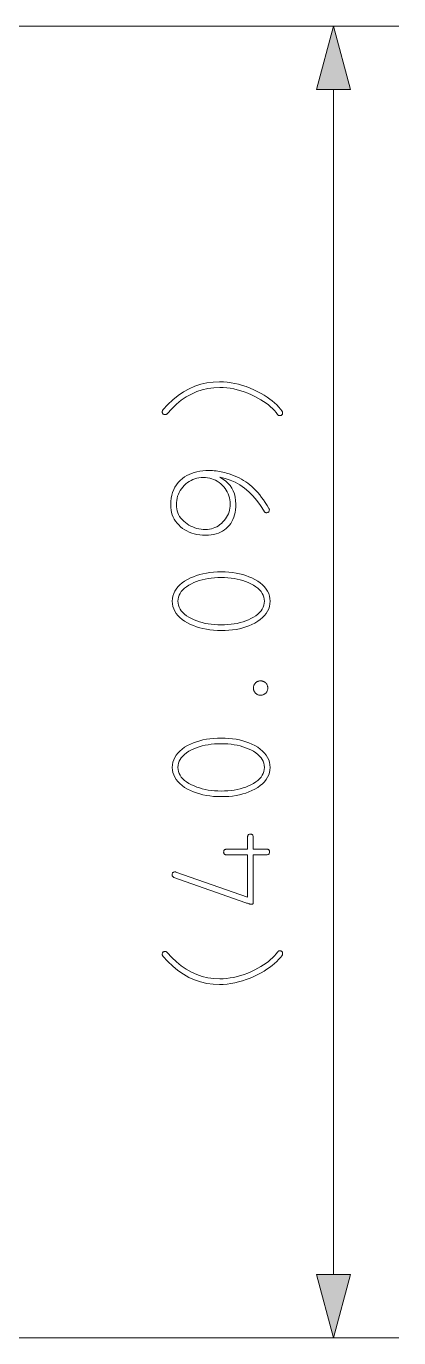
# Model space of a CAD drawing. Extents: x 0 to 297, y 0 to 210.
# Drawn here: x 196.21 to 207.62, y 72.47 to 112.56 of the extents above; entities that cross this region are included whole.
import ezdxf

# ---------------------------------------------------------------- set-up
doc = ezdxf.new("R2010")
doc.units = 0

msp = doc.modelspace()

# ---------------------------------------------------------------- linework, layer by layer
at = {"color": 1, "lineweight": 13}
for p, q in [((178.782, 112.562), (207.615, 112.562)), ((205.615, 74.404), (205.615, 110.63))]:
    msp.add_line(p, q, dxfattribs=at)
at = {"color": 1, "lineweight": 13, "ltscale": 0.450206}
msp.add_line((189.607, 72.472), (207.615, 72.472), dxfattribs=at)
at = {"color": 1, "lineweight": 13}
for points in [[(206.133, 110.63), (205.615, 112.562), (205.098, 110.63)], [(202.13, 101.693), (202.247, 101.69), (202.364, 101.681), (202.481, 101.666), (202.598, 101.645), (202.715, 101.617), (202.832, 101.584), (202.949, 101.545), (203.065, 101.499), (203.182, 101.448), (203.299, 101.39), (203.399, 101.336), (203.494, 101.28), (203.583, 101.224), (203.666, 101.166), (203.743, 101.107), (203.814, 101.046), (203.88, 100.985), (203.941, 100.922), (203.995, 100.858), (204.044, 100.793), (204.047, 100.788), (204.05, 100.784), (204.053, 100.779), (204.055, 100.775), (204.057, 100.77), (204.058, 100.765), (204.059, 100.76), (204.06, 100.755), (204.061, 100.75), (204.061, 100.745), (204.06, 100.729), (204.058, 100.714), (204.053, 100.701), (204.047, 100.69), (204.039, 100.68), (204.03, 100.672), (204.019, 100.666), (204.006, 100.662), (203.991, 100.659), (203.974, 100.659), (203.966, 100.659), (203.958, 100.66), (203.95, 100.662), (203.943, 100.665), (203.936, 100.668), (203.929, 100.673), (203.922, 100.678), (203.916, 100.683), (203.911, 100.69), (203.905, 100.697), (203.859, 100.757), (203.808, 100.816), (203.752, 100.874), (203.69, 100.93), (203.624, 100.985), (203.552, 101.039), (203.475, 101.092), (203.393, 101.144), (203.305, 101.194), (203.213, 101.243), (203.104, 101.296), (202.996, 101.343), (202.888, 101.384), (202.78, 101.42), (202.673, 101.451), (202.565, 101.476), (202.457, 101.495), (202.35, 101.509), (202.242, 101.517), (202.135, 101.52), (201.953, 101.512), (201.775, 101.488), (201.603, 101.448), (201.435, 101.392), (201.272, 101.32), (201.114, 101.232), (200.96, 101.128), (200.812, 101.007), (200.668, 100.871), (200.529, 100.719), (200.523, 100.713), (200.518, 100.708), (200.512, 100.704), (200.506, 100.7), (200.5, 100.696), (200.494, 100.694), (200.488, 100.692), (200.481, 100.69), (200.475, 100.689), (200.468, 100.689), (200.451, 100.69), (200.435, 100.692), (200.422, 100.697), (200.41, 100.703), (200.4, 100.71), (200.392, 100.72), (200.385, 100.731), (200.381, 100.744), (200.378, 100.759), (200.377, 100.775), (200.377, 100.781), (200.378, 100.787), (200.379, 100.793), (200.381, 100.799), (200.382, 100.805), (200.385, 100.81), (200.388, 100.816), (200.391, 100.821), (200.395, 100.826), (200.399, 100.832), (200.548, 100.995), (200.702, 101.142), (200.862, 101.271), (201.027, 101.383), (201.197, 101.478), (201.373, 101.555), (201.554, 101.616), (201.741, 101.659), (201.933, 101.685)], [(202.342, 98.904), (202.424, 98.878), (202.504, 98.85), (202.581, 98.82), (202.656, 98.788), (202.728, 98.753), (202.798, 98.716), (202.865, 98.677), (202.93, 98.635), (202.992, 98.591), (203.052, 98.544), (203.115, 98.491), (203.177, 98.434), (203.238, 98.372), (203.298, 98.306), (203.358, 98.236), (203.416, 98.161), (203.474, 98.083), (203.53, 98), (203.586, 97.913), (203.641, 97.821), (203.644, 97.817), (203.646, 97.813), (203.648, 97.808), (203.649, 97.804), (203.651, 97.8), (203.652, 97.795), (203.653, 97.791), (203.654, 97.787), (203.654, 97.782), (203.654, 97.778), (203.653, 97.762), (203.65, 97.747), (203.646, 97.734), (203.64, 97.723), (203.631, 97.713), (203.621, 97.705), (203.61, 97.699), (203.596, 97.695), (203.58, 97.692), (203.563, 97.691), (203.555, 97.692), (203.547, 97.693), (203.539, 97.695), (203.531, 97.698), (203.524, 97.702), (203.518, 97.707), (203.511, 97.713), (203.505, 97.719), (203.499, 97.726), (203.494, 97.735), (203.385, 97.907), (203.269, 98.064), (203.148, 98.206), (203.022, 98.333), (202.889, 98.445), (202.751, 98.541), (202.606, 98.622), (202.456, 98.688), (202.301, 98.738), (202.139, 98.774), (202.232, 98.72), (202.315, 98.661), (202.388, 98.595), (202.452, 98.522), (202.506, 98.444), (202.55, 98.359), (202.584, 98.267), (202.609, 98.17), (202.623, 98.066), (202.628, 97.955), (202.626, 97.867), (202.618, 97.783), (202.606, 97.703), (202.589, 97.628), (202.568, 97.556), (202.541, 97.488), (202.509, 97.424), (202.473, 97.364), (202.432, 97.308), (202.386, 97.256), (202.335, 97.209), (202.281, 97.167), (202.222, 97.129), (202.16, 97.097), (202.094, 97.07), (202.023, 97.047), (201.949, 97.03), (201.87, 97.017), (201.788, 97.01), (201.702, 97.007), (201.611, 97.01), (201.523, 97.018), (201.438, 97.03), (201.357, 97.048), (201.279, 97.071), (201.204, 97.099), (201.133, 97.133), (201.065, 97.171), (200.999, 97.214), (200.938, 97.263), (200.881, 97.316), (200.829, 97.371), (200.784, 97.431), (200.745, 97.493), (200.712, 97.558), (200.685, 97.627), (200.664, 97.699), (200.649, 97.774), (200.64, 97.852), (200.637, 97.934), (200.64, 98.036), (200.651, 98.134), (200.669, 98.226), (200.694, 98.314), (200.727, 98.397), (200.766, 98.475), (200.813, 98.548), (200.867, 98.617), (200.928, 98.68), (200.996, 98.739), (201.061, 98.785), (201.13, 98.826), (201.202, 98.863), (201.277, 98.894), (201.357, 98.921), (201.439, 98.943), (201.526, 98.96), (201.615, 98.972), (201.709, 98.979), (201.806, 98.981), (201.86, 98.981), (201.914, 98.978), (201.969, 98.974), (202.022, 98.969), (202.076, 98.962), (202.13, 98.953), (202.183, 98.943), (202.236, 98.932), (202.29, 98.918)], [(201.632, 98.769), (201.565, 98.767), (201.5, 98.76), (201.436, 98.747), (201.375, 98.73), (201.316, 98.708), (201.259, 98.681), (201.204, 98.649), (201.15, 98.613), (201.099, 98.571), (201.05, 98.525), (201.005, 98.475), (200.964, 98.423), (200.928, 98.369), (200.896, 98.313), (200.87, 98.255), (200.848, 98.195), (200.832, 98.132), (200.82, 98.068), (200.812, 98.002), (200.81, 97.934), (200.813, 97.869), (200.821, 97.807), (200.835, 97.747), (200.854, 97.689), (200.879, 97.633), (200.91, 97.58), (200.946, 97.528), (200.987, 97.479), (201.034, 97.433), (201.087, 97.388), (201.14, 97.349), (201.195, 97.314), (201.251, 97.282), (201.31, 97.255), (201.371, 97.233), (201.433, 97.214), (201.497, 97.199), (201.564, 97.189), (201.632, 97.183), (201.702, 97.181), (201.763, 97.183), (201.823, 97.19), (201.881, 97.201), (201.937, 97.217), (201.991, 97.238), (202.043, 97.263), (202.094, 97.293), (202.142, 97.327), (202.189, 97.366), (202.234, 97.41), (202.276, 97.457), (202.314, 97.505), (202.347, 97.555), (202.376, 97.607), (202.4, 97.661), (202.42, 97.717), (202.435, 97.774), (202.446, 97.833), (202.453, 97.893), (202.455, 97.955), (202.453, 98.023), (202.445, 98.088), (202.433, 98.151), (202.417, 98.212), (202.395, 98.271), (202.368, 98.328), (202.337, 98.382), (202.301, 98.435), (202.26, 98.485), (202.215, 98.533), (202.166, 98.578), (202.115, 98.618), (202.061, 98.654), (202.006, 98.684), (201.949, 98.71), (201.89, 98.732), (201.829, 98.748), (201.765, 98.76), (201.7, 98.767)], [(202.182, 95.882), (202.301, 95.88), (202.416, 95.873), (202.527, 95.861), (202.635, 95.845), (202.74, 95.825), (202.84, 95.799), (202.938, 95.769), (203.031, 95.735), (203.122, 95.696), (203.208, 95.652), (203.297, 95.6), (203.377, 95.544), (203.447, 95.485), (203.507, 95.423), (203.559, 95.358), (203.601, 95.29), (203.634, 95.219), (203.657, 95.144), (203.671, 95.066), (203.676, 94.986), (203.671, 94.905), (203.657, 94.828), (203.634, 94.753), (203.601, 94.682), (203.559, 94.613), (203.507, 94.548), (203.447, 94.486), (203.377, 94.428), (203.297, 94.372), (203.208, 94.319), (203.122, 94.276), (203.031, 94.237), (202.938, 94.202), (202.84, 94.172), (202.74, 94.147), (202.635, 94.126), (202.527, 94.11), (202.416, 94.099), (202.301, 94.092), (202.182, 94.09), (202.064, 94.092), (201.949, 94.099), (201.837, 94.111), (201.729, 94.127), (201.624, 94.148), (201.523, 94.174), (201.425, 94.204), (201.33, 94.239), (201.239, 94.279), (201.152, 94.323), (201.063, 94.375), (200.984, 94.43), (200.914, 94.489), (200.853, 94.55), (200.801, 94.615), (200.759, 94.682), (200.727, 94.753), (200.703, 94.828), (200.689, 94.905), (200.684, 94.986), (200.689, 95.066), (200.703, 95.144), (200.727, 95.219), (200.759, 95.29), (200.801, 95.358), (200.853, 95.423), (200.914, 95.485), (200.984, 95.544), (201.063, 95.6), (201.152, 95.652), (201.239, 95.696), (201.33, 95.735), (201.425, 95.769), (201.523, 95.799), (201.624, 95.825), (201.729, 95.845), (201.837, 95.861), (201.949, 95.873), (202.064, 95.88)], [(202.178, 95.709), (202.074, 95.707), (201.973, 95.701), (201.874, 95.692), (201.779, 95.678), (201.687, 95.661), (201.597, 95.64), (201.511, 95.615), (201.427, 95.587), (201.346, 95.554), (201.269, 95.518), (201.191, 95.476), (201.121, 95.43), (201.059, 95.383), (201.006, 95.333), (200.96, 95.281), (200.923, 95.227), (200.895, 95.17), (200.874, 95.111), (200.862, 95.05), (200.858, 94.986), (200.862, 94.922), (200.874, 94.861), (200.895, 94.801), (200.924, 94.745), (200.961, 94.69), (201.007, 94.638), (201.061, 94.589), (201.124, 94.541), (201.194, 94.496), (201.273, 94.453), (201.351, 94.417), (201.431, 94.385), (201.515, 94.356), (201.601, 94.331), (201.691, 94.31), (201.783, 94.293), (201.879, 94.28), (201.977, 94.27), (202.078, 94.265), (202.182, 94.263), (202.286, 94.265), (202.388, 94.27), (202.486, 94.28), (202.581, 94.293), (202.674, 94.31), (202.763, 94.331), (202.85, 94.356), (202.933, 94.385), (203.014, 94.417), (203.091, 94.453), (203.169, 94.496), (203.239, 94.541), (203.301, 94.589), (203.355, 94.638), (203.4, 94.69), (203.437, 94.745), (203.466, 94.801), (203.486, 94.861), (203.499, 94.922), (203.503, 94.986), (203.498, 95.05), (203.486, 95.111), (203.465, 95.17), (203.436, 95.227), (203.399, 95.281), (203.353, 95.333), (203.299, 95.383), (203.237, 95.43), (203.166, 95.476), (203.087, 95.518), (203.009, 95.554), (202.929, 95.587), (202.845, 95.615), (202.759, 95.64), (202.669, 95.661), (202.577, 95.678), (202.482, 95.692), (202.383, 95.701), (202.282, 95.707)], [(203.386, 92.553), (203.404, 92.552), (203.421, 92.55), (203.438, 92.547), (203.454, 92.542), (203.47, 92.537), (203.485, 92.53), (203.5, 92.521), (203.515, 92.511), (203.528, 92.5), (203.542, 92.488), (203.554, 92.475), (203.565, 92.461), (203.575, 92.447), (203.583, 92.432), (203.59, 92.417), (203.596, 92.401), (203.601, 92.384), (203.604, 92.367), (203.606, 92.35), (203.607, 92.332), (203.606, 92.314), (203.604, 92.297), (203.601, 92.28), (203.596, 92.264), (203.59, 92.248), (203.583, 92.232), (203.575, 92.218), (203.565, 92.203), (203.554, 92.19), (203.542, 92.176), (203.528, 92.164), (203.515, 92.153), (203.5, 92.143), (203.485, 92.135), (203.47, 92.128), (203.454, 92.122), (203.438, 92.117), (203.421, 92.114), (203.404, 92.112), (203.386, 92.111), (203.368, 92.112), (203.35, 92.114), (203.334, 92.117), (203.317, 92.122), (203.301, 92.128), (203.286, 92.135), (203.271, 92.143), (203.257, 92.153), (203.243, 92.164), (203.23, 92.176), (203.218, 92.19), (203.207, 92.203), (203.197, 92.218), (203.188, 92.232), (203.181, 92.248), (203.175, 92.264), (203.171, 92.28), (203.168, 92.297), (203.166, 92.314), (203.165, 92.332), (203.166, 92.35), (203.168, 92.367), (203.171, 92.384), (203.175, 92.401), (203.181, 92.417), (203.188, 92.432), (203.197, 92.447), (203.207, 92.461), (203.218, 92.475), (203.23, 92.488), (203.243, 92.5), (203.257, 92.511), (203.271, 92.521), (203.286, 92.53), (203.301, 92.537), (203.317, 92.542), (203.334, 92.547), (203.35, 92.55), (203.368, 92.552)], [(202.182, 90.804), (202.301, 90.802), (202.416, 90.795), (202.527, 90.783), (202.635, 90.767), (202.74, 90.747), (202.84, 90.721), (202.938, 90.692), (203.031, 90.657), (203.122, 90.618), (203.208, 90.575), (203.297, 90.522), (203.377, 90.466), (203.447, 90.407), (203.507, 90.345), (203.559, 90.28), (203.601, 90.212), (203.634, 90.141), (203.657, 90.066), (203.671, 89.989), (203.676, 89.908), (203.671, 89.827), (203.657, 89.75), (203.634, 89.675), (203.601, 89.604), (203.559, 89.536), (203.507, 89.47), (203.447, 89.408), (203.377, 89.35), (203.297, 89.294), (203.208, 89.241), (203.122, 89.198), (203.031, 89.159), (202.938, 89.124), (202.84, 89.094), (202.74, 89.069), (202.635, 89.048), (202.527, 89.032), (202.416, 89.021), (202.301, 89.014), (202.182, 89.012), (202.064, 89.014), (201.949, 89.021), (201.837, 89.033), (201.729, 89.049), (201.624, 89.07), (201.523, 89.096), (201.425, 89.126), (201.33, 89.161), (201.239, 89.201), (201.152, 89.246), (201.063, 89.297), (200.984, 89.352), (200.914, 89.411), (200.853, 89.472), (200.801, 89.537), (200.759, 89.604), (200.727, 89.676), (200.703, 89.75), (200.689, 89.827), (200.684, 89.908), (200.689, 89.989), (200.703, 90.066), (200.727, 90.141), (200.759, 90.212), (200.801, 90.28), (200.853, 90.345), (200.914, 90.407), (200.984, 90.466), (201.063, 90.522), (201.152, 90.575), (201.239, 90.618), (201.33, 90.657), (201.425, 90.692), (201.523, 90.721), (201.624, 90.747), (201.729, 90.767), (201.837, 90.783), (201.949, 90.795), (202.064, 90.802)], [(202.178, 90.631), (202.074, 90.629), (201.973, 90.623), (201.874, 90.614), (201.779, 90.6), (201.687, 90.583), (201.597, 90.562), (201.511, 90.537), (201.427, 90.509), (201.346, 90.477), (201.269, 90.44), (201.191, 90.398), (201.121, 90.353), (201.059, 90.305), (201.006, 90.255), (200.96, 90.203), (200.923, 90.149), (200.895, 90.092), (200.874, 90.033), (200.862, 89.972), (200.858, 89.908), (200.862, 89.844), (200.874, 89.783), (200.895, 89.724), (200.924, 89.667), (200.961, 89.612), (201.007, 89.56), (201.061, 89.511), (201.124, 89.463), (201.194, 89.418), (201.273, 89.375), (201.351, 89.339), (201.431, 89.307), (201.515, 89.278), (201.601, 89.253), (201.691, 89.233), (201.783, 89.215), (201.879, 89.202), (201.977, 89.193), (202.078, 89.187), (202.182, 89.185), (202.286, 89.187), (202.388, 89.193), (202.486, 89.202), (202.581, 89.215), (202.674, 89.233), (202.763, 89.253), (202.85, 89.278), (202.933, 89.307), (203.014, 89.339), (203.091, 89.375), (203.169, 89.418), (203.239, 89.463), (203.301, 89.511), (203.355, 89.56), (203.4, 89.612), (203.437, 89.667), (203.466, 89.724), (203.486, 89.783), (203.499, 89.844), (203.503, 89.908), (203.498, 89.972), (203.486, 90.033), (203.465, 90.092), (203.436, 90.149), (203.399, 90.203), (203.353, 90.255), (203.299, 90.305), (203.237, 90.353), (203.166, 90.398), (203.087, 90.44), (203.009, 90.477), (202.929, 90.509), (202.845, 90.537), (202.759, 90.562), (202.669, 90.583), (202.577, 90.6), (202.482, 90.614), (202.383, 90.623), (202.282, 90.629)], [(203.161, 87.778), (203.161, 87.41), (203.572, 87.41), (203.588, 87.409), (203.603, 87.407), (203.616, 87.402), (203.627, 87.396), (203.637, 87.388), (203.645, 87.379), (203.651, 87.368), (203.655, 87.355), (203.658, 87.34), (203.658, 87.323), (203.658, 87.307), (203.655, 87.292), (203.651, 87.279), (203.645, 87.268), (203.637, 87.259), (203.627, 87.251), (203.616, 87.245), (203.603, 87.24), (203.588, 87.238), (203.572, 87.237), (203.161, 87.237), (203.161, 85.769), (203.16, 85.76), (203.159, 85.752), (203.156, 85.745), (203.152, 85.739), (203.148, 85.734), (203.142, 85.729), (203.135, 85.726), (203.127, 85.724), (203.119, 85.722), (203.109, 85.722), (203.099, 85.722), (203.088, 85.724), (203.075, 85.726), (203.059, 85.729), (203.043, 85.734), (203.024, 85.739), (203.004, 85.745), (202.981, 85.752), (202.957, 85.76), (202.931, 85.769), (200.736, 86.544), (200.726, 86.549), (200.716, 86.554), (200.708, 86.56), (200.7, 86.567), (200.694, 86.575), (200.689, 86.583), (200.685, 86.591), (200.682, 86.601), (200.681, 86.611), (200.68, 86.622), (200.681, 86.639), (200.684, 86.655), (200.688, 86.669), (200.694, 86.68), (200.702, 86.69), (200.711, 86.699), (200.723, 86.705), (200.736, 86.709), (200.75, 86.712), (200.767, 86.713), (200.769, 86.713), (200.772, 86.713), (200.775, 86.713), (200.778, 86.712), (200.781, 86.712), (200.784, 86.712), (200.787, 86.711), (200.79, 86.71), (200.794, 86.71), (200.797, 86.709), (202.987, 85.942), (202.987, 87.233), (202.342, 87.233), (202.326, 87.233), (202.311, 87.236), (202.298, 87.24), (202.287, 87.246), (202.277, 87.254), (202.27, 87.264), (202.264, 87.275), (202.259, 87.288), (202.257, 87.303), (202.256, 87.319), (202.257, 87.336), (202.259, 87.35), (202.264, 87.363), (202.27, 87.375), (202.277, 87.384), (202.287, 87.392), (202.298, 87.398), (202.311, 87.402), (202.326, 87.405), (202.342, 87.406), (202.987, 87.406), (202.987, 87.778), (202.988, 87.794), (202.991, 87.809), (202.995, 87.822), (203.001, 87.833), (203.009, 87.843), (203.019, 87.851), (203.03, 87.857), (203.043, 87.861), (203.058, 87.864), (203.074, 87.865), (203.09, 87.864), (203.105, 87.861), (203.118, 87.857), (203.129, 87.851), (203.139, 87.843), (203.147, 87.833), (203.153, 87.822), (203.157, 87.809), (203.16, 87.794)], [(203.905, 84.263), (203.911, 84.27), (203.916, 84.277), (203.922, 84.283), (203.929, 84.288), (203.936, 84.292), (203.943, 84.296), (203.95, 84.298), (203.958, 84.3), (203.966, 84.301), (203.974, 84.302), (203.991, 84.301), (204.006, 84.298), (204.019, 84.294), (204.03, 84.287), (204.039, 84.279), (204.047, 84.269), (204.053, 84.257), (204.058, 84.244), (204.06, 84.228), (204.061, 84.211), (204.061, 84.206), (204.06, 84.201), (204.059, 84.195), (204.058, 84.19), (204.057, 84.185), (204.055, 84.18), (204.053, 84.175), (204.05, 84.169), (204.047, 84.164), (204.044, 84.159), (203.994, 84.095), (203.939, 84.033), (203.879, 83.972), (203.812, 83.912), (203.741, 83.853), (203.663, 83.795), (203.581, 83.738), (203.492, 83.682), (203.399, 83.628), (203.299, 83.575), (203.181, 83.517), (203.064, 83.465), (202.947, 83.42), (202.83, 83.381), (202.713, 83.347), (202.596, 83.32), (202.479, 83.299), (202.363, 83.284), (202.246, 83.275), (202.13, 83.271), (201.931, 83.28), (201.738, 83.306), (201.551, 83.349), (201.369, 83.41), (201.193, 83.488), (201.023, 83.583), (200.858, 83.696), (200.699, 83.826), (200.546, 83.973), (200.399, 84.137), (200.395, 84.143), (200.391, 84.148), (200.388, 84.153), (200.385, 84.159), (200.382, 84.164), (200.381, 84.17), (200.379, 84.176), (200.378, 84.182), (200.377, 84.188), (200.377, 84.194), (200.378, 84.21), (200.381, 84.225), (200.385, 84.238), (200.392, 84.249), (200.4, 84.259), (200.41, 84.266), (200.422, 84.272), (200.435, 84.277), (200.451, 84.279), (200.468, 84.28), (200.475, 84.28), (200.481, 84.279), (200.488, 84.277), (200.494, 84.275), (200.5, 84.273), (200.506, 84.269), (200.512, 84.265), (200.518, 84.261), (200.523, 84.256), (200.529, 84.25), (200.666, 84.097), (200.809, 83.96), (200.957, 83.839), (201.11, 83.735), (201.268, 83.646), (201.431, 83.573), (201.599, 83.517), (201.773, 83.477), (201.951, 83.453), (202.135, 83.445), (202.241, 83.447), (202.348, 83.456), (202.455, 83.47), (202.563, 83.489), (202.67, 83.514), (202.778, 83.544), (202.886, 83.58), (202.995, 83.622), (203.104, 83.669), (203.213, 83.722), (203.305, 83.771), (203.393, 83.821), (203.475, 83.872), (203.552, 83.925), (203.624, 83.978), (203.69, 84.033), (203.752, 84.089), (203.808, 84.146), (203.859, 84.204)], [(205.098, 74.404), (205.615, 72.472), (206.133, 74.404)]]:
    msp.add_lwpolyline(points, close=True, dxfattribs=at)
for points in [[(206.133, 110.63), (205.615, 112.562), (206.133, 110.63), (205.098, 110.63)], [(205.098, 74.404), (205.615, 72.472), (205.098, 74.404), (206.133, 74.404)]]:
    msp.add_solid(points, dxfattribs=at)

doc.saveas('drawing.dxf')
